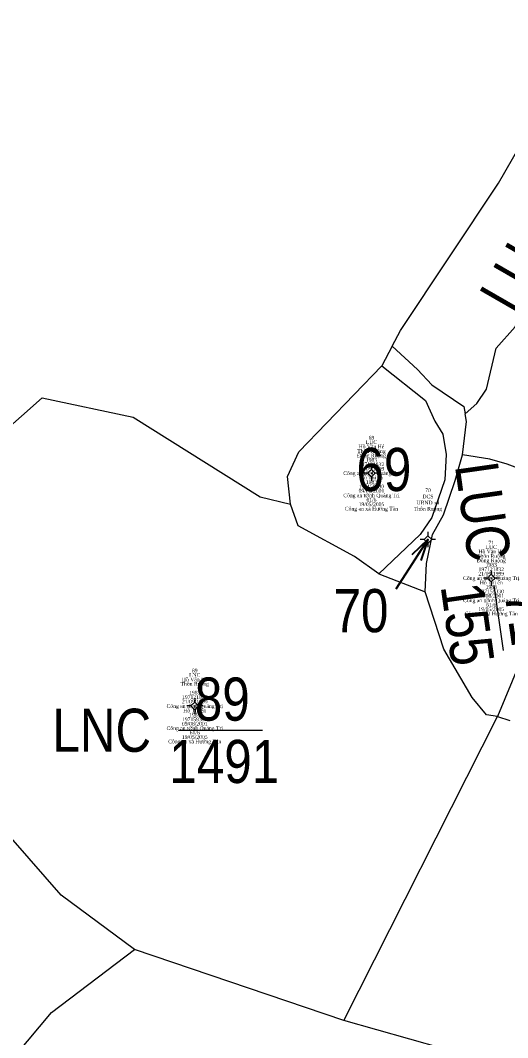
# Model space of a CAD drawing. Header units: metres. Extents: x 545779 to 547235, y 1841259 to 1843294.
# Drawn here: x 546536.8 to 546576.4, y 1842753.6 to 1842836.2 of the extents above; entities that cross this region are included whole.
import ezdxf
from ezdxf.enums import TextEntityAlignment as Align

# ---------------------------------------------------------------- set-up
doc = ezdxf.new("R2010")
doc.units = ezdxf.units.M
doc.header["$MEASUREMENT"] = 0
for name, color, linetype, lineweight in [('Level 10', 7, 'Continuous', 0), ('Level 11', 7, 'Continuous', 0), ('Level 13', 7, 'Continuous', 0), ('Level 15', 7, 'Continuous', 0)]:
    doc.layers.add(name, color=color, linetype=linetype, lineweight=lineweight)
doc.styles.add('Style-vnarialNarrowI', font='vnarialNarrowI.shx')
doc.styles.add('Style-Vntimei', font='Vntimei.shx')
doc.dimstyles.get("Standard").update_dxf_attribs({"dimtxt": 0.18, "dimasz": 0.18, "dimexe": 0.18, "dimexo": 0.0625, "dimgap": 0.09, "dimtad": 0, "dimtih": 1, "dimtoh": 1, "dimdec": 4, "dimzin": 0, "dimdsep": 46, "dimtxsty": 'Standard', "dimcen": 0.09, "dimadec": 0, "dimazin": 0, "dimtfac": 1, "dimtdec": 4, "dimtofl": 0, "dimtmove": 0, "dimatfit": 3, "dimfxl": 1, "dimtolj": 1, "dimtzin": 0, "dimarcsym": 0})

# ---------------------------------------------------------------- blocks, each defined once
blk = doc.blocks.new('N_THUA_90')
at = {"layer": 'Level 13', "color": 230, "linetype": 'Continuous', "lineweight": 13, "flags": 128}
blk.add_lwpolyline([(-1.670742, -0.003683), (3.579669, -0.005576)], dxfattribs=at)
at = {"layer": 'Level 13', "color": 230, "linetype": 'Continuous', "lineweight": 0, "style": 'Style-vnarialNarrowI'}
blk.add_text('58', height=3.499974, rotation=0.000075, dxfattribs=at).set_placement((1.128329, 0.777726), align=Align.CENTER)
blk.add_text('LUC ', height=3.499974, rotation=0.000075, dxfattribs=at).set_placement((-2.603056, -0.005298), align=Align.MIDDLE_RIGHT)
blk.add_text('279', height=3.499974, rotation=0.000075, dxfattribs=at).set_placement((1.097831, -0.779882), align=Align.TOP_CENTER)
blk = doc.blocks.new('N_THUA_105')
at = {"layer": 'Level 13', "color": 230, "linetype": 'Continuous', "lineweight": 0, "style": 'Style-vnarialNarrowI'}
blk.add_text('69', height=3.49998, dxfattribs=at).set_placement((0.138438, -0.00001), align=Align.MIDDLE_CENTER)
blk = doc.blocks.new('N_THUA_107')
at = {"layer": 'Level 13', "color": 230, "linetype": 'Continuous', "lineweight": 0, "style": 'Style-vnarialNarrowI'}
blk.add_text('70', height=3.49998, dxfattribs=at).set_placement((0.12984, -0.00001), align=Align.MIDDLE_CENTER)
blk = doc.blocks.new('TerminatorOpen_0.5')
at = {"color": 0, "linetype": 'ByBlock', "lineweight": -2}
for q in [(-1, 0.25), (-1, 0), (-1, -0.25)]:
    blk.add_line((0, 0), q, dxfattribs=at)
blk = doc.blocks.new('N_THUA_108')
at = {"layer": 'Level 13', "color": 230, "linetype": 'Continuous', "lineweight": 13, "flags": 128}
blk.add_lwpolyline([(-1.667358, -0.004995), (3.667061, 0.003068)], dxfattribs=at)
at = {"layer": 'Level 13', "color": 230, "linetype": 'Continuous', "lineweight": 0, "style": 'Style-vnarialNarrowI'}
blk.add_text('71', height=3.499986, rotation=359.999886, dxfattribs=at).set_placement((1.307222, 0.764616), align=Align.CENTER)
blk.add_text('LUC ', height=3.499986, rotation=359.999886, dxfattribs=at).set_placement((-2.610176, -0.014279), align=Align.MIDDLE_RIGHT)
blk.add_text('155', height=3.499986, rotation=359.999886, dxfattribs=at).set_placement((1.130353, -0.791812), align=Align.TOP_CENTER)
blk = doc.blocks.new('N_THUA_135')
at = {"layer": 'Level 13', "color": 230, "linetype": 'Continuous', "lineweight": 13, "flags": 128}
blk.add_lwpolyline([(-1.48, 0), (5.33, 0)], dxfattribs=at)
at = {"layer": 'Level 13', "color": 230, "linetype": 'Continuous', "lineweight": 0, "style": 'Style-vnarialNarrowI'}
blk.add_text('89', height=3.49998, dxfattribs=at).set_placement((2.068438, 0.78), align=Align.CENTER)
blk.add_text('LNC ', height=3.49998, dxfattribs=at).set_placement((-2.601418, -0.00001), align=Align.MIDDLE_RIGHT)
blk.add_text('1491', height=3.49998, dxfattribs=at).set_placement((2.229544, -0.78002), align=Align.TOP_CENTER)
blk = doc.blocks.new('CENTRD')
at = {"layer": 'Level 11', "linetype": 'Continuous', "lineweight": 0}
h = blk.add_hatch(color=3, dxfattribs=at)
edge = h.paths.add_edge_path()
edge.add_arc((-0.0025, 0), 1.500056, 0, 360)
at = {"layer": 'Level 11', "color": 3, "linetype": 'Continuous', "lineweight": 0}
for p, q in [((-6.200231, 0), (-12.600469, 0)), ((0, 6.200231), (-6.200231, 0)), ((-6.200231, 0), (0, -6.200231)), ((0, 12.600469), (0, 6.200231)), ((6.200231, 0), (0, 6.200231)), ((0, -6.200231), (6.200231, 0)), ((12.400462, 0), (6.200231, 0)), ((0, -6.200231), (0, -12.600469))]:
    blk.add_line(p, q, dxfattribs=at)

msp = doc.modelspace()

# ---------------------------------------------------------------- linework, layer by layer
at = {"layer": 'Level 10', "color": 7, "linetype": 'Continuous', "lineweight": 0, "flags": 128}
for points in [[(546566.97, 1842809.79), (546567.66, 1842811.05), (546575.61, 1842823.02), (546581.91, 1842833.97), (546583.27, 1842836.23)], [(546572.9, 1842804.28), (546573.85, 1842805.13), (546574.62, 1842806.28), (546575.41, 1842809.63), (546576.97, 1842811.35), (546579.15, 1842814.31), (546581.09, 1842816.76), (546583.63, 1842818.78), (546585.65, 1842821.53), (546587.82, 1842824.33), (546588.73, 1842826.22), (546589.44, 1842828.9)], [(546566.97, 1842809.79), (546566.13, 1842808.18)], [(546566.97, 1842809.79), (546569.02, 1842807.89), (546570.18, 1842806.65), (546572.79, 1842804.88), (546572.9, 1842804.28)], [(546558.71, 1842796.96), (546558.48, 1842799.21), (546559.38, 1842801.19), (546566.13, 1842808.18)], [(546566.13, 1842808.18), (546569.67, 1842805.36), (546570.43, 1842803.68), (546571.08, 1842802.65), (546571.35, 1842800.99), (546571.24, 1842798.94), (546570.2, 1842795.86), (546569.25, 1842794.48), (546565.88, 1842791.3)], [(546531.8, 1842799.64), (546538.54, 1842805.58), (546545.94, 1842804.02), (546556.25, 1842797.54), (546558.71, 1842796.96)], [(546572.69, 1842800.96), (546573.02, 1842803.67), (546572.9, 1842804.28)], [(546569.64, 1842789.84), (546569.75, 1842792.13), (546570.26, 1842794.5), (546571.15, 1842796.1), (546572.09, 1842798.87), (546572.69, 1842800.96)], [(546578.68, 1842799.31), (546576.31, 1842800.19), (546574.89, 1842800.62), (546572.69, 1842800.96)], [(546546.06, 1842760.79), (546540.08, 1842765.22), (546529.85, 1842776.9), (546531.8, 1842799.64)], [(546565.88, 1842791.3), (546563.91, 1842792.71), (546559.34, 1842795.19), (546558.71, 1842796.96)], [(546565.88, 1842791.3), (546569.64, 1842789.84)], [(546581.14, 1842791.14), (546581.37, 1842789.63), (546580.32, 1842787.29), (546578.93, 1842786.26), (546577.31, 1842784.01), (546575.52, 1842779.71)], [(546575.52, 1842779.71), (546574.62, 1842779.84), (546573.48, 1842781.25), (546571.16, 1842785.19), (546569.64, 1842789.84)], [(546563.04, 1842755.05), (546575.52, 1842779.71)], [(546575.52, 1842779.71), (546576.53, 1842779.39)], [(546531.34, 1842746.21), (546539.3, 1842755.7), (546546.06, 1842760.79)], [(546563.04, 1842755.05), (546546.06, 1842760.79)], [(546617.02, 1842707.23), (546614.78, 1842702.71), (546610.64, 1842700.05), (546608.15, 1842704.8), (546604.18, 1842714.18), (546592.69, 1842734.56), (546579.13, 1842750.49), (546563.04, 1842755.05)]]:
    msp.add_lwpolyline(points, dxfattribs=at)

# ---------------------------------------------------------------- block references
at = {"layer": 'Level 11', "color": 3, "linetype": 'Continuous', "lineweight": 0, "xscale": 0.049998, "yscale": 0.049998, "zscale": 0.049998}
for p in [(546565.29, 1842799.47), (546569.88, 1842794.08), (546575.02, 1842790.95), (546550.94, 1842780.57)]:
    msp.add_blockref('CENTRD', p, dxfattribs=at)
at = {"layer": 'Level 13', "color": 230, "linetype": 'Continuous', "lineweight": 0}
for name, p, xscale, yscale, zscale, rotation in [('N_THUA_90', (546581.3, 1842823.31), 1.000002, 1.000002, 1.000002, 60.086278), ('N_THUA_108', (546575.46, 1842788.71), 0.999998, 0.999998, 0.999998, 278.104256)]:
    msp.add_blockref(name, p, dxfattribs=dict(at, xscale=xscale, yscale=yscale, zscale=zscale, rotation=rotation))
for name, p in [('N_THUA_105', (546566.16, 1842799.77)), ('N_THUA_107', (546564.31, 1842788.31)), ('N_THUA_135', (546551.11, 1842778.6))]:
    msp.add_blockref(name, p, dxfattribs=at)

# ---------------------------------------------------------------- texts
at = {"layer": 'Level 15', "color": 3, "linetype": 'Continuous', "lineweight": 0, "char_height": 0.3, "attachment_point": 5, "line_spacing_factor": 0.72, "style": 'Style-Vntimei'}
for s, insert in [('69\\PLUC\\PHå V¨n HÐ\\PTh«n Ruéng\\P§ång Ruéng\\P1983\\P197121832\\P21/09/1999\\PC«ng an t∅nh Qu¶ng TrÞ\\PHå ThÞ Ðn\\P1983\\P197159330\\P09/08/2001\\PC«ng an t∅nh Qu¶ng TrÞ\\P61/6\\P19/05/2005\\PC«ng an x· H\xadíng T©n\\P', (546565.29, 1842799.42)), ('71\\PLUC\\PHå V¨n HÐ\\PTh«n Ruéng\\P§ång Ruéng\\P1983\\P197121832\\P21/09/1999\\PC«ng an t∅nh Qu¶ng TrÞ\\PHå ThÞ Ðn\\P1983\\P197159330\\P09/08/2001\\PC«ng an t∅nh Qu¶ng TrÞ\\P61/6\\P19/05/2005\\PC«ng an x· H\xadíng T©n\\P', (546575.02, 1842790.9)), ('89\\PLNC\\PHå V¨n HÐ\\PTh«n Ruéng\\P \\P1983\\P197121832\\P21/09/1999\\PC«ng an t∅nh Qu¶ng TrÞ\\PHå ThÞ Ðn\\P1983\\P197159330\\P09/08/2001\\PC«ng an t∅nh Qu¶ng TrÞ\\P61/6\\P19/05/2005\\PC«ng an x· H\xadíng T©n\\P', (546550.94, 1842780.52))]:
    msp.add_mtext(s, dxfattribs=dict(at, insert=insert))
at = {"layer": 'Level 15', "color": 3, "linetype": 'Continuous', "lineweight": 0, "insert": (546569.88, 1842794.03), "char_height": 0.3, "attachment_point": 5, "style": 'Style-Vntimei'}
msp.add_mtext('70\\PDCS\\PUBND x·\\PTh«n Ruéng\\P \\P \\P \\P \\P \\P \\P \\P \\P \\P \\P \\P \\P \\P', dxfattribs=at)

# ---------------------------------------------------------------- leaders
at = {"layer": 'Level 13', "color": 230, "linetype": 'Continuous', "lineweight": 13}
msp.add_leader([(546569.88, 1842794.08), (546567.26, 1842790.06)], dimstyle='Standard', override={"dimtxt": 1.75, "dimasz": 1.75, "dimgap": 0, "dimtxsty": 'Style-Vntimei', "dimldrblk": 'TerminatorOpen_0.5'}, dxfattribs=at)

doc.saveas('drawing.dxf')
